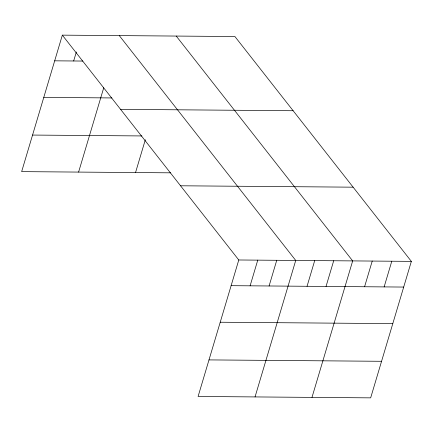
<?xml version="1.0" encoding="UTF-8"?>
<svg xmlns="http://www.w3.org/2000/svg" width="433" height="433" viewBox="0 0 433 433"><rect width="100%" height="100%" fill="white"/><g stroke="black" fill="none" stroke-linecap="round" stroke-linejoin="round"><path stroke-width="0.65" d="M62.336 35.143L238.778 259.984L198.092 396.466L370.664 397.857L411.35 261.375L234.908 36.534L62.336 35.143L21.65 171.625L170.618 172.827M73.664 60.977L76.343 51.987M78.6 172.08L103.736 87.764M135.545 172.54L145.32 139.762M250.106 285.823L257.759 260.136M269.088 285.975L276.747 260.293M255.042 396.926L295.728 260.444L119.286 35.603M307.051 286.283L314.71 260.596M326.038 286.435L333.691 260.753M311.987 397.386L352.673 260.904L176.236 36.058M364.575 286.749L372.234 261.061M384.136 286.906L391.789 261.218M54.682 60.826L82.827 61.053M43.782 97.387L111.855 97.939M120.563 109.338L293.136 110.734M32.551 135.058L141.867 135.94M180.55 185.784L353.122 187.18M238.778 259.984L411.35 261.375M231.119 285.672L403.691 287.063M220.224 322.233L392.796 323.624M208.993 359.904L381.565 361.295"/></g></svg>
